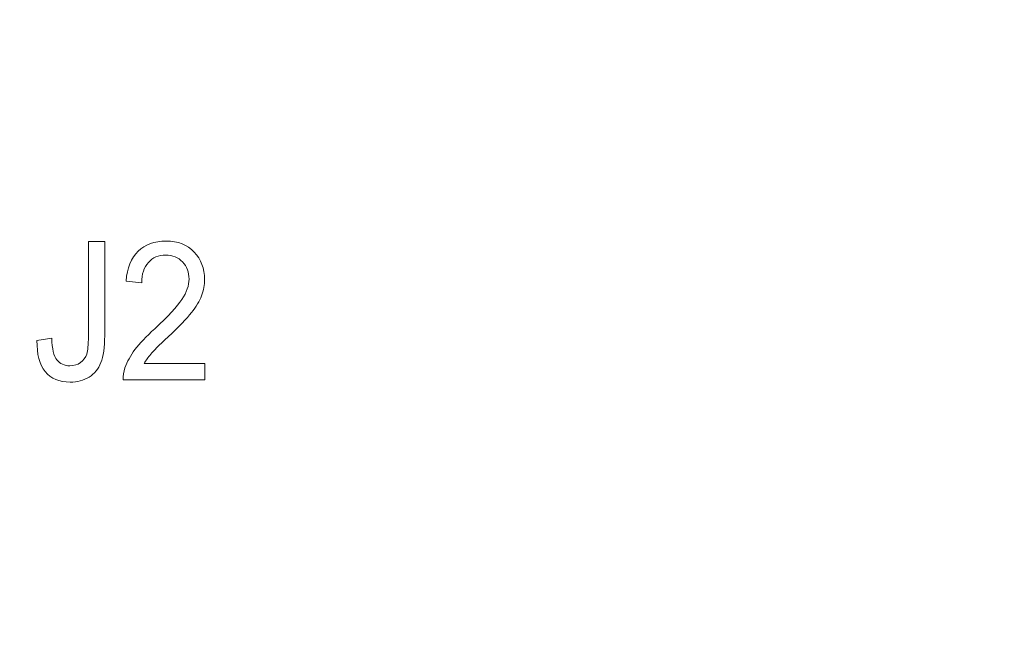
# Model space of a CAD drawing. Header units: millimetres. Extents: x -90 to 99, y -65 to 67.
# Drawn here: x -51.04 to -47.369, y -15.342 to -13.082 of the extents above; entities that cross this region are included whole.
import ezdxf

# ---------------------------------------------------------------- set-up
doc = ezdxf.new("R2010")
doc.units = ezdxf.units.MM
doc.header["$MEASUREMENT"] = 0
doc.layers.add('BG_OUTLINE', color=7, linetype='Continuous')
doc.layers.add('RD_SILKSCREEN_TOP', color=7, linetype='Continuous')

msp = doc.modelspace()

# ---------------------------------------------------------------- linework, layer by layer
at = {"layer": 'BG_OUTLINE', "color": 3, "lineweight": 9}
msp.add_open_spline([(-71.7269, -61.8795), (-71.7269, -61.8795), (-71.7343, 42.2681), (-71.7343, 42.2681), (-71.7343, 42.2681), (-71.7348, 43.0066), (-71.4419, 43.715), (-70.92, 44.2375), (-70.92, 44.2375), (-70.3982, 44.76), (-69.6866, 45.0538), (-68.9482, 45.0543), (-68.9482, 45.0543), (-68.9482, 45.0543), (75.2046, 45.0543), (75.2046, 45.0543), (75.2046, 45.0543), (76.8319, 45.0552), (78.1763, 43.7805), (78.2661, 42.1556), (78.2661, 42.1556), (78.2661, 42.1556), (78.2661, 31.2814), (78.2661, 31.2814), (78.2661, 31.2814), (78.2661, 31.2814), (72.2646, 31.2814), (72.2646, 31.2814), (72.2646, 31.2814), (72.2646, 31.2814), (72.2646, 26.9814), (72.2646, 26.9814), (72.2646, 26.9814), (72.2646, 26.9814), (78.2661, 26.9814), (78.2661, 26.9814), (78.2661, 26.9814), (78.2661, 26.9814), (78.2661, 18.6553), (78.2661, 18.6553), (78.2661, 18.6553), (78.2661, 18.6553), (72.2496, 18.6553), (72.2496, 18.6553), (72.2496, 18.6553), (72.2496, 18.6553), (72.2496, 14.3553), (72.2496, 14.3553), (72.2496, 14.3553), (72.2496, 14.3553), (78.2661, 14.3553), (78.2661, 14.3553), (78.2661, 14.3553), (78.2661, 14.3553), (78.2661, 9.255), (78.2661, 9.255), (78.2661, 9.255), (78.2661, 9.255), (72.2648, 9.255), (72.2648, 9.255), (72.2648, 9.255), (72.2648, 9.255), (72.2648, 4.955), (72.2648, 4.955), (72.2648, 4.955), (72.2648, 4.955), (78.2661, 4.955), (78.2661, 4.955), (78.2661, 4.955), (78.2661, 4.955), (78.2661, -3.3762), (78.2661, -3.3762), (78.2661, -3.3762), (78.2661, -3.3762), (72.2445, -3.3762), (72.2445, -3.3762), (72.2445, -3.3762), (72.2445, -3.3762), (72.2445, -7.6762), (72.2445, -7.6762), (72.2445, -7.6762), (72.2445, -7.6762), (78.2661, -7.6762), (78.2661, -7.6762), (78.2661, -7.6762), (78.2661, -7.6762), (78.2661, -12.7615), (78.2661, -12.7615), (78.2661, -12.7615), (78.2661, -12.7615), (72.2651, -12.7615), (72.2651, -12.7615), (72.2651, -12.7615), (72.2651, -12.7615), (72.2651, -17.0615), (72.2651, -17.0615), (72.2651, -17.0615), (72.2651, -17.0615), (78.2661, -17.0615), (78.2661, -17.0615), (78.2661, -17.0615), (78.2661, -17.0615), (78.2661, -25.4097), (78.2661, -25.4097), (78.2661, -25.4097), (78.2661, -25.4097), (72.2656, -25.4097), (72.2656, -25.4097), (72.2656, -25.4097), (72.2656, -25.4097), (72.2656, -29.7097), (72.2656, -29.7097), (72.2656, -29.7097), (72.2656, -29.7097), (78.2661, -29.7097), (78.2661, -29.7097), (78.2661, -29.7097), (78.2661, -29.7097), (78.2661, -34.793), (78.2661, -34.793), (78.2661, -34.793), (78.2661, -34.793), (72.2679, -34.793), (72.2679, -34.793), (72.2679, -34.793), (72.2679, -34.793), (72.2679, -39.0929), (72.2679, -39.0929), (72.2679, -39.0929), (72.2679, -39.0929), (78.2661, -39.0929), (78.2661, -39.0929), (78.2661, -39.0929), (78.2661, -39.0929), (78.2661, -47.4269), (78.2661, -47.4269), (78.2661, -47.4269), (78.2661, -47.4269), (72.2679, -47.4269), (72.2679, -47.4269), (72.2679, -47.4269), (72.2679, -47.4269), (72.2679, -51.7269), (72.2679, -51.7269), (72.2679, -51.7269), (72.2679, -51.7269), (78.2661, -51.7269), (78.2661, -51.7269), (78.2661, -51.7269), (78.2661, -51.7269), (78.2661, -51.8138), (78.2661, -51.8138), (78.2661, -51.8138), (78.2661, -51.8138), (78.2656, -61.8468), (78.2656, -61.8468), (78.2656, -61.8468), (78.2661, -62.6669), (77.9407, -63.4536), (77.3612, -64.0339), (77.3612, -64.0339), (76.7817, -64.6142), (75.9915, -64.9405), (75.1713, -64.941), (75.1713, -64.941), (75.1713, -64.941), (-68.6609, -64.9456), (-68.6609, -64.9456), (-68.6609, -64.9456), (-69.4735, -64.9461), (-70.2531, -64.6237), (-70.8281, -64.0495), (-70.8281, -64.0495), (-71.4031, -63.4752), (-71.7264, -62.6922), (-71.7269, -61.8795)], degree=3, knots=[0, 0, 0, 0, 0.022727, 0.022727, 0.022727, 0.022727, 0.045455, 0.045455, 0.045455, 0.045455, 0.068182, 0.068182, 0.068182, 0.068182, 0.090909, 0.090909, 0.090909, 0.090909, 0.113636, 0.113636, 0.113636, 0.113636, 0.136364, 0.136364, 0.136364, 0.136364, 0.159091, 0.159091, 0.159091, 0.159091, 0.181818, 0.181818, 0.181818, 0.181818, 0.204545, 0.204545, 0.204545, 0.204545, 0.227273, 0.227273, 0.227273, 0.227273, 0.25, 0.25, 0.25, 0.25, 0.272727, 0.272727, 0.272727, 0.272727, 0.295455, 0.295455, 0.295455, 0.295455, 0.318182, 0.318182, 0.318182, 0.318182, 0.340909, 0.340909, 0.340909, 0.340909, 0.363636, 0.363636, 0.363636, 0.363636, 0.386364, 0.386364, 0.386364, 0.386364, 0.409091, 0.409091, 0.409091, 0.409091, 0.431818, 0.431818, 0.431818, 0.431818, 0.454545, 0.454545, 0.454545, 0.454545, 0.477273, 0.477273, 0.477273, 0.477273, 0.5, 0.5, 0.5, 0.5, 0.522727, 0.522727, 0.522727, 0.522727, 0.545455, 0.545455, 0.545455, 0.545455, 0.568182, 0.568182, 0.568182, 0.568182, 0.590909, 0.590909, 0.590909, 0.590909, 0.613636, 0.613636, 0.613636, 0.613636, 0.636364, 0.636364, 0.636364, 0.636364, 0.659091, 0.659091, 0.659091, 0.659091, 0.681818, 0.681818, 0.681818, 0.681818, 0.704545, 0.704545, 0.704545, 0.704545, 0.727273, 0.727273, 0.727273, 0.727273, 0.75, 0.75, 0.75, 0.75, 0.772727, 0.772727, 0.772727, 0.772727, 0.795455, 0.795455, 0.795455, 0.795455, 0.818182, 0.818182, 0.818182, 0.818182, 0.840909, 0.840909, 0.840909, 0.840909, 0.863636, 0.863636, 0.863636, 0.863636, 0.886364, 0.886364, 0.886364, 0.886364, 0.909091, 0.909091, 0.909091, 0.909091, 0.931818, 0.931818, 0.931818, 0.931818, 0.954545, 0.954545, 0.954545, 0.954545, 0.977273, 0.977273, 0.977273, 0.977273, 1, 1, 1, 1], dxfattribs=at)
at = {"layer": 'RD_SILKSCREEN_TOP', "color": 8, "lineweight": 9}
for points, knots in [([(-50.9768, -14.2637), (-50.9768, -14.2637), (-50.9225, -14.2554), (-50.9225, -14.2554), (-50.9225, -14.2554), (-50.9211, -14.2943), (-50.9146, -14.321), (-50.903, -14.3353), (-50.903, -14.3353), (-50.8914, -14.3496), (-50.8754, -14.3568), (-50.855, -14.3568), (-50.855, -14.3568), (-50.8398, -14.3568), (-50.8268, -14.353), (-50.8159, -14.3451), (-50.8159, -14.3451), (-50.8049, -14.3374), (-50.7974, -14.3269), (-50.7933, -14.3136), (-50.7933, -14.3136), (-50.7892, -14.3002), (-50.7871, -14.279), (-50.7871, -14.2498), (-50.7871, -14.2498), (-50.7871, -14.2498), (-50.7871, -13.8991), (-50.7871, -13.8991), (-50.7871, -13.8991), (-50.7871, -13.8991), (-50.7269, -13.8991), (-50.7269, -13.8991), (-50.7269, -13.8991), (-50.7269, -13.8991), (-50.7269, -14.246), (-50.7269, -14.246), (-50.7269, -14.246), (-50.7269, -14.2886), (-50.7314, -14.3217), (-50.7406, -14.345), (-50.7406, -14.345), (-50.7499, -14.3684), (-50.7645, -14.3862), (-50.7844, -14.3985), (-50.7844, -14.3985), (-50.8044, -14.4107), (-50.8278, -14.4169), (-50.8547, -14.4169), (-50.8547, -14.4169), (-50.8946, -14.4169), (-50.925, -14.4041), (-50.9464, -14.3783), (-50.9464, -14.3783), (-50.9675, -14.3526), (-50.9776, -14.3144), (-50.9768, -14.2637)], [0, 0, 0, 0, 0.071429, 0.071429, 0.071429, 0.071429, 0.142857, 0.142857, 0.142857, 0.142857, 0.214286, 0.214286, 0.214286, 0.214286, 0.285714, 0.285714, 0.285714, 0.285714, 0.357143, 0.357143, 0.357143, 0.357143, 0.428571, 0.428571, 0.428571, 0.428571, 0.5, 0.5, 0.5, 0.5, 0.571429, 0.571429, 0.571429, 0.571429, 0.642857, 0.642857, 0.642857, 0.642857, 0.714286, 0.714286, 0.714286, 0.714286, 0.785714, 0.785714, 0.785714, 0.785714, 0.857143, 0.857143, 0.857143, 0.857143, 0.928571, 0.928571, 0.928571, 0.928571, 1, 1, 1, 1]), ([(-50.3579, -14.3481), (-50.3579, -14.3481), (-50.3579, -14.4082), (-50.3579, -14.4082), (-50.3579, -14.4082), (-50.3579, -14.4082), (-50.6583, -14.4082), (-50.6583, -14.4082), (-50.6583, -14.4082), (-50.6588, -14.3931), (-50.6567, -14.3787), (-50.652, -14.3648), (-50.652, -14.3648), (-50.6443, -14.3418), (-50.6321, -14.3193), (-50.6152, -14.297), (-50.6152, -14.297), (-50.5982, -14.2749), (-50.5739, -14.2491), (-50.5422, -14.22), (-50.5422, -14.22), (-50.4927, -14.1746), (-50.4593, -14.1387), (-50.4419, -14.1121), (-50.4419, -14.1121), (-50.4246, -14.0857), (-50.4159, -14.0605), (-50.4159, -14.037), (-50.4159, -14.037), (-50.4159, -14.0122), (-50.4239, -13.9913), (-50.4396, -13.9742), (-50.4396, -13.9742), (-50.4555, -13.9573), (-50.4761, -13.9488), (-50.5015, -13.9488), (-50.5015, -13.9488), (-50.5285, -13.9488), (-50.5499, -13.9578), (-50.5659, -13.9759), (-50.5659, -13.9759), (-50.5822, -13.9939), (-50.5903, -14.0189), (-50.5905, -14.0508), (-50.5905, -14.0508), (-50.5905, -14.0508), (-50.6479, -14.0443), (-50.6479, -14.0443), (-50.6479, -14.0443), (-50.6439, -13.9963), (-50.6291, -13.9598), (-50.6035, -13.9347), (-50.6035, -13.9347), (-50.5779, -13.9095), (-50.5434, -13.897), (-50.5002, -13.897), (-50.5002, -13.897), (-50.4566, -13.897), (-50.4222, -13.9106), (-50.3967, -13.9376), (-50.3967, -13.9376), (-50.3712, -13.9648), (-50.3585, -13.9983), (-50.3585, -14.0384), (-50.3585, -14.0384), (-50.3585, -14.0588), (-50.3622, -14.0788), (-50.3697, -14.0985), (-50.3697, -14.0985), (-50.3772, -14.1181), (-50.3896, -14.1389), (-50.4068, -14.1606), (-50.4068, -14.1606), (-50.424, -14.1824), (-50.4527, -14.2123), (-50.4928, -14.2502), (-50.4928, -14.2502), (-50.5263, -14.2817), (-50.5478, -14.3031), (-50.5572, -14.3143), (-50.5572, -14.3143), (-50.5668, -14.3255), (-50.5747, -14.3367), (-50.5809, -14.3481), (-50.5809, -14.3481), (-50.5809, -14.3481), (-50.3579, -14.3481), (-50.3579, -14.3481)], [0, 0, 0, 0, 0.045455, 0.045455, 0.045455, 0.045455, 0.090909, 0.090909, 0.090909, 0.090909, 0.136364, 0.136364, 0.136364, 0.136364, 0.181818, 0.181818, 0.181818, 0.181818, 0.227273, 0.227273, 0.227273, 0.227273, 0.272727, 0.272727, 0.272727, 0.272727, 0.318182, 0.318182, 0.318182, 0.318182, 0.363636, 0.363636, 0.363636, 0.363636, 0.409091, 0.409091, 0.409091, 0.409091, 0.454545, 0.454545, 0.454545, 0.454545, 0.5, 0.5, 0.5, 0.5, 0.545455, 0.545455, 0.545455, 0.545455, 0.590909, 0.590909, 0.590909, 0.590909, 0.636364, 0.636364, 0.636364, 0.636364, 0.681818, 0.681818, 0.681818, 0.681818, 0.727273, 0.727273, 0.727273, 0.727273, 0.772727, 0.772727, 0.772727, 0.772727, 0.818182, 0.818182, 0.818182, 0.818182, 0.863636, 0.863636, 0.863636, 0.863636, 0.909091, 0.909091, 0.909091, 0.909091, 0.954545, 0.954545, 0.954545, 0.954545, 1, 1, 1, 1])]:
    msp.add_open_spline(points, degree=3, knots=knots, dxfattribs=at)

doc.saveas('drawing.dxf')
